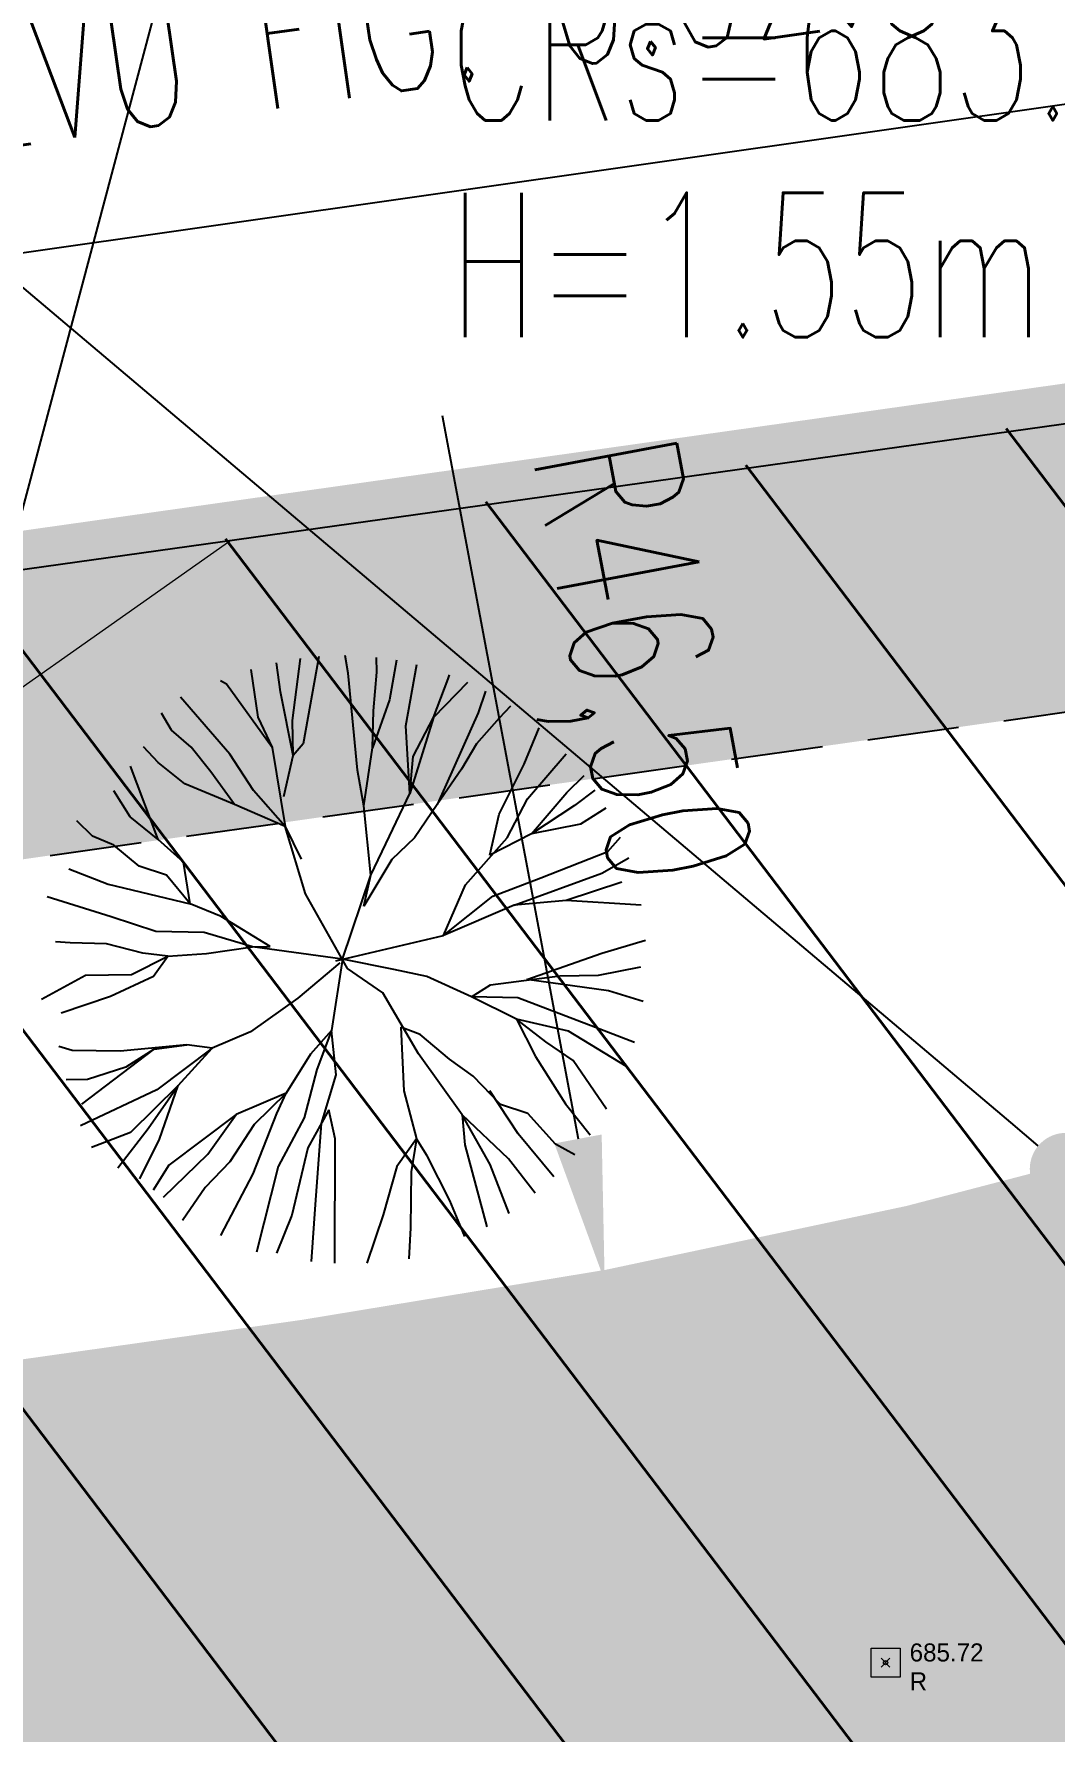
# Model space of a CAD drawing. Extents: x 350769 to 354978, y 6304672 to 6307963.
# Drawn here: x 352684.35 to 352691.41, y 6306038.92 to 6306050.66 of the extents above; entities that cross this region are included whole.
import ezdxf
from ezdxf import colors
from ezdxf.entities.mleader import LeaderData, LeaderLine
from ezdxf.math import Vec2, Vec3

# ---------------------------------------------------------------- set-up
doc = ezdxf.new("R2010")
doc.units = 0
doc.header["$PDMODE"] = 35
doc.header["$PDSIZE"] = 0.03
for name, pattern in [('3-5', [8, 3, -5]), ('CENTER', [50.800000000000004, 31.75, -6.35, 6.35, -6.35]), ('CONTINUOS', [0]), ('DASHDOT', [1, 0.5, -0.25, 0, -0.25]), ('DASHED', [19.049999999999997, 12.7, -6.35])]:
    doc.linetypes.add(name, pattern=pattern)
doc.layers.get('0').update_dxf_attribs({"linetype": 'CONTINUOUS'})
doc.layers.get('Defpoints').update_dxf_attribs({"linetype": 'CONTINUOUS'})
for name, color, linetype in [('00-S2_ALL AREA APORTANTES', 150, 'CONTINUOUS'), ('00_Demarc_Proyectado', 150, 'CONTINUOUS'), ('00_Demarcacion Proyectada', 150, 'CONTINUOUS'), ('02_Geo ext_Acotamiento', 7, 'CONTINUOUS'), ('02_Geo ext_Eje', 4, 'CONTINUOUS'), ('02_Geo ext_Geometria', 2, 'CONTINUOUS'), ('03_Pav ext_HCV', 34, 'CONTINUOUS'), ('03_Pav ext_Txt', 2, 'CONTINUOS'), ('03_Pav ext_Vereda HC', 42, 'CONTINUOUS'), ('03_Pav proy_Solera Tipo A', 1, 'CONTINUOUS'), ('03_S2_Pav ext_Borde vereda', 7, 'CONTINUOUS'), ('05_All ext_Txt', 4, 'CONTINUOUS'), ('1-MURO PANDERETA', 250, 'FENCELINE2'), ('C-TINN', 5, 'CONTINUOUS'), ('C-TOPO-MINR', 8, 'CONTINUOUS'), ('Paisajismo', 253, 'CONTINUOUS'), ('V-NODE-TEXT DIC 2012', 31, 'CONTINUOUS')]:
    doc.layers.add(name, color=color, linetype=linetype)
doc.layers.add('0_ASD_LINEA OFICIAL', color=253, linetype='DASHDOT', lineweight=20)
doc.layers.add('0_ASD_TOPOGRAFIA_ELEMENTOS', color=9, linetype='CONTINUOS', lineweight=5, true_color=0xbdbdbd)
doc.styles.add('ROMANS', font='romans.shx', dxfattribs={"width": 0.65})
doc.linetypes.add('FENCELINE2', pattern='A,0.25,-0.1,[132,ltypeshp.shx,S=0.1,R=0,X=-0.1,Y=0],-0.1,1', length=1.45)
doc.dimstyles.new('Principal', dxfattribs={"dimscale": 0, "dimtxt": 2, "dimasz": 2, "dimexe": 1, "dimexo": 1, "dimtad": 1, "dimrnd": 0.05, "dimzin": 1, "dimtxsty": 'ROMANS', "dimcen": 2.5, "dimclrt": 2, "dimaunit": 2, "dimadec": 0, "dimazin": 0, "dimtfac": 1, "dimtmove": 0, "dimatfit": 3, "dimfxl": 1, "dimfxlon": 1, "dimarcsym": 0})

# ---------------------------------------------------------------- blocks, each defined once
blk = doc.blocks.new('_Dot')
at = {"color": 0, "linetype": 'ByBlock', "lineweight": -2}
blk.add_line((-0.5, 0), (-1, 0), dxfattribs=at)
at = {"color": 0, "linetype": 'ByBlock', "const_width": 0.5}
blk.add_lwpolyline([(-0.25, 0, 1), (0.25, 0, 1)], format="xyb", close=True, dxfattribs=at)
blk = doc.blocks.new('A$C27410629')
at = {"layer": '0_ASD_LINEA OFICIAL', "ltscale": 8}
blk.add_lwpolyline([(329.8275544899516, 1253.395882122718, 0.5, 0.5, 0.0053734721055666), (335.5549609565205, 1255.503897473505, 0.5, 0.5, -0.0203890515798278), (369.1789315856004, 1266.395914572439, 0.5, 0.5, -0.0103381188957269), (382.0160864036152, 1269.772252053919, 0.5, 0.5, -0.0117361804000416), (401.8827953144032, 1274.181638345332, 0.5, 0.5, 0), (500.8924152547843, 1288.160771687743, 0, 0, 0)], format="xyseb", dxfattribs=at)
blk = doc.blocks.new('*D1270')
at = {"layer": '02_Geo ext_Acotamiento', "color": 0, "lineweight": -2, "transparency": 16777216}
blk.add_line((352687.1742124358, 6306048.016293909), (352688.1139028454, 6306043.012090535), dxfattribs=at)
at = {"layer": '02_Geo ext_Acotamiento', "color": 0, "transparency": 16777216}
blk.add_solid([(352688.2777065565, 6306043.042849632), (352687.9500991344, 6306042.981331438), (352688.2984574267, 6306042.029268268)], dxfattribs=at)
at = {"layer": 'Defpoints', "color": 0, "transparency": 16777216}
for p in [(352679.7166694014, 6306087.730503647), (352688.2984574267, 6306042.029268268)]:
    blk.add_point(p, dxfattribs=at)
at = {"layer": '02_Geo ext_Acotamiento', "color": 2, "transparency": 16777216, "insert": (352688.4210759474, 6306046.294813339), "char_height": 1, "attachment_point": 5, "rotation": 280.635164623384, "style": 'ROMANS'}
blk.add_mtext('R46,50', dxfattribs=at)
blk = doc.blocks.new('1.0 - LO RECABARREN LOTEO PARQUE - VEGETACION PROPUESTA ETAPA MUNICIPAL')
at = {"layer": 'Paisajismo'}
for p, q in [((352686.0533960247, 6306046.106114829), (352686.0263885709, 6306046.306941958)), ((352686.1376142982, 6306045.906450219), (352686.1919091514, 6306046.336915477)), ((352686.3199294746, 6306046.350858878), (352686.2110202059, 6306045.746832817)), ((352686.5235820305, 6306046.235745162), (352686.5030356128, 6306046.357134463)), ((352686.7203558958, 6306046.240664732), (352686.7184038791, 6306046.344050408)), ((352686.8579991655, 6306046.323582347), (352686.8086592024, 6306046.049935728)), ((352686.9226548439, 6306045.870958893), (352686.997021207, 6306046.293515904)), ((352685.6803160409, 6306046.159447126), (352685.6398639638, 6306046.180545295)), ((352685.848317293, 6306046.258990051), (352685.8983104932, 6306045.93118058)), ((352686.5865694141, 6306045.562731579), (352686.5235820305, 6306046.235745162)), ((352686.6987031455, 6306045.973016519), (352686.7203558958, 6306046.240664732)), ((352687.1135087868, 6306045.927400865), (352687.2152504607, 6306046.19656123)), ((352687.2152504607, 6306046.19656123), (352687.2234044033, 6306046.222672588)), ((352685.702878787, 6306045.673613921), (352685.361606086, 6306046.06802869)), ((352685.9957834342, 6306045.719230679), (352685.6803160409, 6306046.159447126)), ((352686.1421725182, 6306045.665030966), (352686.0533960247, 6306046.106114829)), ((352687.3494022326, 6306046.170835469), (352687.1135087868, 6306045.927400865)), ((352687.4744150088, 6306046.108970966), (352687.4237577742, 6306045.960922124)), ((352685.2991511587, 6306045.839696541), (352685.2301402482, 6306045.958651354)), ((352686.8086592024, 6306046.049935728), (352686.6901470823, 6306045.718978246)), ((352686.6901470823, 6306045.718978246), (352686.6987031455, 6306045.973016519)), ((352687.4237577742, 6306045.960922124), (352687.2018579128, 6306045.463658785)), ((352687.6474034849, 6306046.005540592), (352687.5676022901, 6306045.922613447)), ((352685.434904326, 6306045.722001886), (352685.2991511587, 6306045.839696541)), ((352685.8983104932, 6306045.93118058), (352685.9957834342, 6306045.719230679)), ((352686.1421725182, 6306045.665030966), (352686.1376142982, 6306045.906450219)), ((352686.9498165463, 6306045.403195625), (352686.9226548439, 6306045.870958893)), ((352687.1135087868, 6306045.927400865), (352686.9498165463, 6306045.403195625)), ((352686.9717215061, 6306045.657485938), (352687.1135087868, 6306045.927400865)), ((352687.5676022901, 6306045.922613447), (352687.4107018773, 6306045.745945649)), ((352687.7422210942, 6306045.604676647), (352687.8453803718, 6306045.856334319)), ((352685.207864526, 6306045.617202297), (352685.1052508407, 6306045.725954611)), ((352685.5716651307, 6306045.550880222), (352685.434904326, 6306045.722001886)), ((352685.9957834342, 6306045.719230679), (352686.0862134822, 6306045.173099719)), ((352686.2110202059, 6306045.746832817), (352686.1421725182, 6306045.665030966)), ((352686.6309706767, 6306045.317004165), (352686.6901470823, 6306045.718978246)), ((352687.4107018773, 6306045.745945649), (352687.3071937083, 6306045.570285947)), ((352685.2078781335, 6306045.083877791), (352685.0165967623, 6306045.591429376)), ((352685.39165749, 6306045.469731368), (352685.207864526, 6306045.617202297)), ((352685.8678494406, 6306045.42285353), (352685.702878787, 6306045.673613921)), ((352686.0771233461, 6306045.382046361), (352686.1421725182, 6306045.665030966)), ((352686.9498165463, 6306045.403195625), (352686.9717215061, 6306045.657485938)), ((352687.5677345051, 6306045.25924937), (352687.7422210942, 6306045.604676647)), ((352687.7650701516, 6306045.365140798), (352688.031033216, 6306045.677691372)), ((352685.7361325373, 6306045.326832577), (352685.39165749, 6306045.469731368)), ((352685.7361325373, 6306045.326832577), (352685.5716651307, 6306045.550880222)), ((352686.6309706767, 6306045.317004165), (352686.5865694141, 6306045.562731579)), ((352687.3071937083, 6306045.570285947), (352687.1382053586, 6306045.326581225)), ((352688.037540657, 6306045.408998081), (352688.1566265535, 6306045.527593894)), ((352685.013842965, 6306045.241217857), (352684.8998473226, 6306045.420194693)), ((352686.0862134822, 6306045.173099719), (352685.8678494406, 6306045.42285353)), ((352686.8085336568, 6306045.106566437), (352686.9498165463, 6306045.403195625)), ((352687.2018579128, 6306045.463658785), (352687.1382053586, 6306045.326581225)), ((352687.6232829005, 6306045.095224335), (352687.7650701516, 6306045.365140798)), ((352687.7915474141, 6306045.122597085), (352688.037540657, 6306045.408998081)), ((352688.2300579352, 6306045.424761778), (352688.0895121475, 6306045.319414889)), ((352685.2078781335, 6306045.083877791), (352685.013842965, 6306045.241217857)), ((352686.0862134822, 6306045.173099719), (352685.7361325373, 6306045.326832577)), ((352686.6800953023, 6306044.836902013), (352686.6309706767, 6306045.317004165)), ((352687.1382053586, 6306045.326581225), (352686.9823137255, 6306045.096484905)), ((352687.5026853278, 6306044.976265022), (352687.5677345051, 6306045.25924937)), ((352688.0895121475, 6306045.319414889), (352687.7915474141, 6306045.122597085)), ((352688.3072421793, 6306045.300334731), (352688.1321910586, 6306045.189405402)), ((352684.7521427908, 6306045.107824782), (352684.6433385135, 6306045.212665597)), ((352686.0862134822, 6306045.173099719), (352686.1972875294, 6306044.948043957)), ((352686.2285237481, 6306044.708118122), (352686.0862134822, 6306045.173099719)), ((352687.7915474141, 6306045.122597085), (352687.5026853278, 6306044.976265022)), ((352688.1321910586, 6306045.189405402), (352687.7915474141, 6306045.122597085)), ((352684.9002349605, 6306045.043810667), (352684.7521427908, 6306045.107824782)), ((352685.0765358366, 6306044.900159342), (352684.9002349605, 6306045.043810667)), ((352685.3818087372, 6306044.926158132), (352685.2078781335, 6306045.083877791)), ((352686.6800953023, 6306044.836902013), (352686.8085336568, 6306045.106566437)), ((352686.9823137255, 6306045.096484905), (352686.8249089215, 6306044.946531369)), ((352687.33567322, 6306044.769108577), (352687.6232829005, 6306045.095224335)), ((352687.8555001996, 6306044.819009839), (352688.3194107858, 6306045.001472734)), ((352688.3194107858, 6306045.001472734), (352688.4085667808, 6306045.099278443)), ((352685.2646735827, 6306044.836901326), (352685.0765358366, 6306044.900159342)), ((352685.4286354852, 6306044.639567921), (352685.3818087372, 6306044.926158132)), ((352686.8249089215, 6306044.946531369), (352686.630737063, 6306044.622179803)), ((352688.279382741, 6306044.850051451), (352688.4650359123, 6306044.95653764)), ((352684.5882349414, 6306044.880986656), (352684.8617402347, 6306044.775460678)), ((352684.8617402347, 6306044.775460678), (352685.4286354852, 6306044.639567921)), ((352685.4286354852, 6306044.639567921), (352685.2646735827, 6306044.836901326)), ((352686.4834166242, 6306044.255137136), (352686.6800953023, 6306044.836902013)), ((352686.630737063, 6306044.622179803), (352686.6800953023, 6306044.836902013)), ((352687.1820513561, 6306044.41879731), (352687.33567322, 6306044.769108577)), ((352687.524063146, 6306044.692494198), (352687.8555001996, 6306044.819009839)), ((352687.6721553166, 6306044.628480083), (352688.279382741, 6306044.850051451)), ((352688.4168837268, 6306044.789522832), (352688.0320544285, 6306044.661999097)), ((352684.8828695109, 6306044.549091998), (352684.4396018103, 6306044.687704282)), ((352686.5186728317, 6306044.192481828), (352686.2285237481, 6306044.708118122)), ((352687.1820513561, 6306044.41879731), (352687.524063146, 6306044.692494198)), ((352688.0320544285, 6306044.661999097), (352687.6721553166, 6306044.628480083)), ((352688.5519945896, 6306044.628985861), (352688.0320544285, 6306044.661999097)), ((352685.1918972142, 6306044.448031588), (352684.8828695109, 6306044.549091998)), ((352685.4286354852, 6306044.639567921), (352685.4286354852, 6306044.639567921)), ((352685.6439731579, 6306044.550101217), (352685.4286354852, 6306044.639567921)), ((352685.9817151292, 6306044.34268628), (352685.6439731579, 6306044.550101217)), ((352687.6721553166, 6306044.628480083), (352687.1820513561, 6306044.41879731)), ((352685.5258562167, 6306044.440975919), (352685.1918972142, 6306044.448031588)), ((352685.8615806285, 6306044.34041803), (352685.5258562167, 6306044.440975919)), ((352686.4375740129, 6306044.244398177), (352687.1820513561, 6306044.41879731)), ((352684.5979211597, 6306044.367970584), (352684.4972067325, 6306044.376131521)), ((352684.8494224428, 6306044.362656387), (352684.5979211597, 6306044.367970584)), ((352685.1020630953, 6306044.296987308), (352684.8494224428, 6306044.362656387)), ((352685.2752658021, 6306044.275900292), (352685.1020630953, 6306044.296987308)), ((352685.5419781591, 6306044.29429873), (352685.8615806285, 6306044.34041803)), ((352685.8615806285, 6306044.34041803), (352685.9817151292, 6306044.34268628)), ((352686.4834166242, 6306044.255137136), (352685.8615806285, 6306044.34041803)), ((352687.7602776566, 6306044.115734063), (352688.2797761937, 6306044.296609081)), ((352688.2797761937, 6306044.296609081), (352688.5813655684, 6306044.387000311)), ((352685.0239176442, 6306044.150898342), (352685.2752658021, 6306044.275900292)), ((352685.1754690066, 6306044.137369649), (352685.2752658021, 6306044.275900292)), ((352685.2752658021, 6306044.275900292), (352685.5419781591, 6306044.29429873)), ((352686.4645228726, 6306044.231545873), (352686.1754000515, 6306043.985571363)), ((352686.4834166242, 6306044.255137136), (352686.4066085996, 6306043.762783852)), ((352686.8392840512, 6306044.185174141), (352686.4834166242, 6306044.255137136)), ((352686.762220382, 6306044.023374859), (352686.5186728317, 6306044.192481828)), ((352687.0672129367, 6306044.13603008), (352686.8392840512, 6306044.185174141)), ((352688.2554623699, 6306044.145102668), (352688.5481148364, 6306044.204075787)), ((352684.3995748306, 6306043.978765924), (352684.7035586046, 6306044.144849667)), ((352684.7035586046, 6306044.144849667), (352685.0239176442, 6306044.150898342)), ((352684.8763645304, 6306044.000906719), (352685.1754690066, 6306044.137369649)), ((352687.376997239, 6306043.994897507), (352687.0672129367, 6306044.13603008)), ((352687.376997239, 6306043.994897507), (352687.5089674663, 6306044.077560583)), ((352687.5089674663, 6306044.077560583), (352687.9884966896, 6306044.140062109)), ((352688.3249241465, 6306044.035830393), (352687.7602776566, 6306044.115734063)), ((352687.9884966896, 6306044.140062109), (352688.2554623699, 6306044.145102668)), ((352684.536670505, 6306043.883803226), (352684.8763645304, 6306044.000906719)), ((352686.1754000515, 6306043.985571363), (352685.8459805585, 6306043.752198676)), ((352687.0105596234, 6306043.600483174), (352686.762220382, 6306044.023374859)), ((352687.6870348358, 6306043.840408593), (352687.376997239, 6306043.994897507)), ((352687.6976084882, 6306043.987588283), (352687.376997239, 6306043.994897507)), ((352688.2355749704, 6306043.783955308), (352687.6976084882, 6306043.987588283)), ((352688.56506672, 6306043.962715269), (352688.3249241465, 6306044.035830393)), ((352688.0485835651, 6306043.758919444), (352687.6870348358, 6306043.840408593)), ((352687.6870348358, 6306043.840408593), (352687.8206060741, 6306043.583548613)), ((352687.8902846299, 6306043.683901889), (352687.6870348358, 6306043.840408593)), ((352685.8459805585, 6306043.752198676), (352685.5810324377, 6306043.640301069)), ((352686.4066085996, 6306043.762783852), (352686.2628037593, 6306043.599725973)), ((352686.4066085996, 6306043.762783852), (352686.3048657824, 6306043.493625003)), ((352686.4066085996, 6306043.762783852), (352686.4066085996, 6306043.762783852)), ((352686.4391057492, 6306043.456074669), (352686.4066085996, 6306043.762783852)), ((352686.886894393, 6306043.785214754), (352686.9085646246, 6306043.344680686)), ((352687.0213854566, 6306043.7343065), (352686.886894393, 6306043.785214754)), ((352687.2248885451, 6306043.564443455), (352687.0213854566, 6306043.7343065)), ((352688.45036967, 6306043.513602657), (352688.0485835651, 6306043.758919444)), ((352688.5048324081, 6306043.678373841), (352688.2355749704, 6306043.783955308)), ((352684.6119756806, 6306043.623593936), (352684.5209338643, 6306043.652063306)), ((352684.9438965249, 6306043.61979839), (352684.6119756806, 6306043.623593936)), ((352684.6793177524, 6306043.252544539), (352685.1805844729, 6306043.632740241)), ((352685.4070013019, 6306043.663738986), (352684.9438965249, 6306043.61979839)), ((352685.1805844729, 6306043.632740241), (352684.9826296743, 6306043.508746407)), ((352685.1805844729, 6306043.632740241), (352685.4070013019, 6306043.663738986)), ((352685.5810324377, 6306043.640301069), (352685.199228365, 6306043.352491743)), ((352685.3455551551, 6306043.381978313), (352685.5810324377, 6306043.640301069)), ((352685.5810324377, 6306043.640301069), (352685.4070013019, 6306043.663738986)), ((352686.2628037593, 6306043.599725973), (352686.0943197998, 6306043.32930699)), ((352687.3122922529, 6306043.178598065), (352687.0105596234, 6306043.600483174)), ((352688.0796822228, 6306043.553858966), (352687.8902846299, 6306043.683901889)), ((352684.9826296743, 6306043.508746407), (352684.7171771641, 6306043.423563063)), ((352686.3048657824, 6306043.493625003), (352686.2177328503, 6306043.15793177)), ((352687.3873372776, 6306043.447252836), (352687.2248885451, 6306043.564443455)), ((352687.8206060741, 6306043.583548613), (352688.0279224535, 6306043.255392903)), ((352688.3122310435, 6306043.218693463), (352688.0796822228, 6306043.553858966)), ((352684.7171771641, 6306043.423563063), (352684.5703470974, 6306043.420790775)), ((352685.3455551551, 6306043.381978313), (352685.0148470062, 6306043.057625169)), ((352685.1375311242, 6306043.08408899), (352685.3455551551, 6306043.381978313)), ((352685.2168456457, 6306043.011125473), (352685.3455551551, 6306043.381978313)), ((352686.3386239213, 6306043.120129397), (352686.4391057492, 6306043.456074669)), ((352687.5779969447, 6306043.250425048), (352687.3873372776, 6306043.447252836)), ((352685.199228365, 6306043.352491743), (352684.6698376276, 6306043.10198229)), ((352686.0943197998, 6306043.32930699), (352685.7465865832, 6306043.182130845)), ((352686.0943197998, 6306043.32930699), (352685.871434815, 6306043.111308433)), ((352686.0280551595, 6306043.187445233), (352686.0943197998, 6306043.32930699)), ((352686.9085646246, 6306043.344680686), (352686.9949595534, 6306043.01226382)), ((352687.6999902337, 6306043.047946768), (352687.5032959181, 6306043.346114705)), ((352687.7661335762, 6306043.187167009), (352687.5779969447, 6306043.250425048)), ((352688.0279224535, 6306043.255392903), (352688.1983809844, 6306043.039540611)), ((352685.7465865832, 6306043.182130845), (352685.2805789426, 6306042.831199637)), ((352685.5506655672, 6306042.906738291), (352685.7465865832, 6306043.182130845)), ((352685.8649503315, 6306042.771793942), (352686.0280551595, 6306043.187445233)), ((352686.2177328503, 6306043.15793177), (352686.0371620971, 6306042.820474345)), ((352686.3895634499, 6306043.214396394), (352686.2437146723, 6306042.950011767)), ((352686.4335716566, 6306043.013972837), (352686.3895634499, 6306043.214396394)), ((352687.6328518773, 6306042.875612728), (352687.3122922529, 6306043.178598065)), ((352687.3122922529, 6306043.178598065), (352687.3293790985, 6306042.970510375)), ((352687.5057249657, 6306042.834841048), (352687.3122922529, 6306043.178598065)), ((352687.9570443384, 6306042.976981301), (352687.7661335762, 6306043.187167009)), ((352685.0148470062, 6306043.057625169), (352684.7453301572, 6306042.951909205)), ((352684.9290027012, 6306042.81291393), (352685.1375311242, 6306043.08408899)), ((352685.081239264, 6306042.736871458), (352685.2168456457, 6306043.011125473)), ((352685.871434815, 6306043.111308433), (352685.7026986747, 6306042.854245812)), ((352686.2958227813, 6306042.558120247), (352686.3386239213, 6306043.120129397)), ((352686.4309209625, 6306042.153703846), (352686.4335716566, 6306043.013972837)), ((352686.9949595534, 6306043.01226382), (352686.8595729466, 6306042.820761663)), ((352686.9949595534, 6306043.01226382), (352686.9592024203, 6306042.784435749)), ((352687.0693449474, 6306042.895161264), (352686.9949595534, 6306043.01226382)), ((352687.9469467146, 6306042.750727569), (352687.6999902337, 6306043.047946768)), ((352685.2445476178, 6306042.609139565), (352685.5506655672, 6306042.906738291)), ((352686.2437146723, 6306042.950011767), (352686.1318220045, 6306042.485013792)), ((352687.2260193145, 6306042.586174937), (352687.0693449474, 6306042.895161264)), ((352687.3293790985, 6306042.970510375), (352687.4819634103, 6306042.405358234)), ((352688.0914470267, 6306042.901247963), (352687.9570443384, 6306042.976981301)), ((352685.2805789426, 6306042.831199637), (352685.173230709, 6306042.658106398)), ((352685.7026986747, 6306042.854245812), (352685.5324493652, 6306042.677325975)), ((352685.6417209866, 6306042.34494467), (352685.8649503315, 6306042.771793942)), ((352686.0371620971, 6306042.820474345), (352685.8880797426, 6306042.229734723)), ((352686.8595729466, 6306042.820761663), (352686.7653161822, 6306042.486911974)), ((352686.9592024203, 6306042.784435749), (352686.9531671932, 6306042.396826146)), ((352687.6365771585, 6306042.497582456), (352687.5057249657, 6306042.834841048)), ((352687.8183541682, 6306042.637609867), (352687.6328518773, 6306042.875612728)), ((352685.5324493652, 6306042.677325975), (352685.3765577313, 6306042.447229655)), ((352686.2685616632, 6306042.164057268), (352686.2958227813, 6306042.558120247)), ((352687.3312919651, 6306042.336594491), (352687.2260193145, 6306042.586174937)), ((352686.1318220045, 6306042.485013792), (352686.0261831074, 6306042.221388109)), ((352686.7653161822, 6306042.486911974), (352686.6509542944, 6306042.152682682)), ((352686.9531671932, 6306042.396826146), (352686.9438545303, 6306042.182860034))]:
    blk.add_line(p, q, dxfattribs=at)
blk = doc.blocks.new('A$C6F2B269D')
at = {"layer": '00_Demarc_Proyectado', "color": 252, "linetype": '3-5', "const_width": 0.21, "flags": 128}
blk.add_lwpolyline([(357.804550795001, 732.4914654586464, 0.0029003047654911), (361.8038519494585, 733.9855671226978, -0.0314321690720747), (405.2408263789839, 747.4329210324213, -0.0497654715253621), (418.3420937939663, 749.0841315118596, 0.0285923051109667), (426.712385106599, 749.7812534365803), (460.1245026566903, 754.4986985372379), (506.7066847328097, 761.0758322626352, 0.0343784594237849), (513.4248286912916, 762.5006590960547, -0.0348630782952234), (521.0565244383761, 764.1115190107375), (524.5485460095224, 764.6046002358198)], format="xyb", dxfattribs=at)
blk = doc.blocks.new('TOPOGRAFIA')
at = {"layer": '1-MURO PANDERETA', "color": 9, "lineweight": 0, "true_color": 0xbdbdbd, "flags": 128}
blk.add_lwpolyline([(390704.7882455486, 6303049.818408735), (390701.656, 6303049.367000001), (390692.3610000001, 6303048.082), (390681.859, 6303046.613), (390670.566, 6303045.036), (390660.7960000001, 6303043.664), (390645.594, 6303041.527000001), (390637.691, 6303040.405), (390631.946, 6303039.557), (390615.863, 6303037.317000001), (390605.8475782671, 6303035.893869592), (390604.45, 6303045.558999999), (390603.055, 6303055.471), (390601.748, 6303064.659), (390600.199, 6303075.72), (390598.4160000001, 6303088.333), (390597.043, 6303098.007999999), (390595.643, 6303107.978999999), (390594.536, 6303115.801), (390593.255, 6303124.828), (390591.16, 6303139.419), (390590.0389569826, 6303147.370045444)], dxfattribs=at)
at = {"layer": 'C-TINN', "color": 9, "linetype": 'Continuous', "lineweight": 0, "true_color": 0xbdbdbd, "elevation": 685.722}
blk.add_lwpolyline([(390690.1430000001, 6303039.289000001), (390690.1430000001, 6303039.489), (390690.343, 6303039.489), (390690.343, 6303039.289000001), (390690.1430000001, 6303039.289000001)], dxfattribs=at)
at = {"layer": 'C-TINN', "color": 9, "linetype": 'Continuous', "lineweight": 0, "true_color": 0xbdbdbd}
blk.add_point((390690.243, 6303039.389, 685.722), dxfattribs=at)
at = {"layer": 'C-TOPO-MINR', "color": 9, "linetype": 'Continuous', "lineweight": 0, "true_color": 0xbdbdbd, "elevation": 685.5}
blk.add_lwpolyline([(390685.7097333333, 6303047.151633333), (390683.2458270677, 6303045.418052631), (390683.2881671925, 6303038.656470031), (390681.8738488746, 6303035.413578779), (390677.5061549296, 6303031.491626761), (390675.3899870467, 6303029.268476684), (390674.5473554688, 6303027.951636719), (390668.650568147, 6303026.871401225), (390667.2460295203, 6303026.698262731), (390660.8069816202, 6303026.482209667), (390658.93682864, 6303026.671452367)], dxfattribs=at)
at = {"layer": 'V-NODE-TEXT DIC 2012', "color": 9, "lineweight": 0, "true_color": 0xbdbdbd}
blk.add_point((390690.243, 6303039.389), dxfattribs=at)
for s, p in [('685.72', (390690.4097893219, 6303039.397210678)), ('R', (390690.4097893219, 6303039.197210679))]:
    blk.add_text(s, height=0.125, dxfattribs=at).set_placement(p)
blk = doc.blocks.new('*D5104')
at = {"layer": '02_Geo ext_Geometria', "color": 0, "lineweight": -2, "transparency": 16777216}
for p, q in [((352701.4923725929, 6306037.306469967), (352699.4230527751, 6306051.808058891)), ((352698.5037135157, 6306051.171807899), (352680.3143775846, 6306048.576261058)), ((352681.3230930525, 6306034.428392945), (352679.2537732347, 6306048.92998187))]:
    blk.add_line(p, q, dxfattribs=at)
at = {"layer": '02_Geo ext_Geometria', "color": 0, "transparency": 16777216}
for points in [[(352698.4801693339, 6306051.3368032), (352698.5272576976, 6306051.006812598), (352699.4936853204, 6306051.31307299)], [(352680.2908334028, 6306048.741256359), (352680.3379217665, 6306048.411265757), (352679.32440578, 6306048.434995968)]]:
    blk.add_solid(points, dxfattribs=at)
at = {"layer": 'Defpoints', "color": 0, "transparency": 16777216}
for p in [(352679.32440578, 6306048.434995968), (352701.5630051383, 6306036.811484064), (352681.3937255979, 6306033.933407042)]:
    blk.add_point(p, dxfattribs=at)
at = {"layer": '02_Geo ext_Geometria', "color": 2, "transparency": 16777216, "insert": (352689.0218278463, 6306052.587617908), "char_height": 1, "attachment_point": 5, "rotation": 8.121058200277403, "style": 'ROMANS'}
blk.add_mtext('DEMARCACION PARA\\PGENERACION MEDIANA L=20,47m, E=2m\\PSEGUN REDEVU FIG. 6.02.109A, VEL=30 Km/Hr', dxfattribs=at)

msp = doc.modelspace()

# ---------------------------------------------------------------- hatches: boundary and pattern name
at = {"layer": '00-S2_ALL AREA APORTANTES', "linetype": 'DASHED', "lineweight": 40, "ltscale": 0.25}
h = msp.add_hatch(dxfattribs=at)
h.set_pattern_fill('ANSI31', color=150, scale=0.5, angle=82.24516604670927)
h.set_pattern_definition([(127.2451660467093, (0, 0), (-1.263734244477452, -0.9607975902004564), [])])
h.paths.add_polyline_path([(352681.4700965307, 6306033.947375684), (352711.2242503332, 6306037.882199338), (352709.8138224902, 6306049.750669927), (352704.8555677272, 6306049.873002933), (352679.7224584352, 6306046.324468091)])
at = {"layer": '03_Pav ext_HCV'}
h = msp.add_hatch(dxfattribs=at)
h.set_pattern_fill('SWAMP', color=256, scale=0.025, angle=-5.878428e-10, style=0)
h.set_pattern_definition([(359.9999999994121, (0, 0), (0.3175000000056422, 0.5499261309017425), [0.079375, -0.555625]), (90, (0.0396875, -4.072e-13), (-0.3174999999943578, 0.5499261309082575), [0.0396875, -1.06016476181]), (90, (0.049609375, -5.09e-13), (-0.3174999999943578, 0.5499261309082575), [0.03175, -1.06810226181]), (90, (0.029765625, -3.054e-13), (-0.3174999999943578, 0.5499261309082575), [0.03175, -1.06810226181]), (59.99999999941215, (0.05953125, -6.108e-13), (-0.3174999995629745, 0.5499261311573168), [0.0254, -0.6096]), (119.9999999994121, (0.01984375, -2.036e-13), (-0.6349999995686166, 2.555744e-10), [0.0254, -0.6095999999999999])])
edge = h.paths.add_edge_path()
edge.add_arc((352695.6228278121, 6305975.85554616), 52.49999999651592, 90.15910991936789, 98.03670583891278, ccw=False)
edge.add_arc((352695.3284670434, 6306081.855137437), 53.49999999947075, 270.1591099180266, 278.1028961549432)
edge.add_line((352702.8693602514, 6306028.889252855), (352706.0136189333, 6306029.333188209))
edge.add_line((352706.0136189333, 6306029.333188209), (352705.9856154933, 6306029.531218028))
edge.add_line((352705.9856154933, 6306029.531218028), (352704.2032925461, 6306029.279573285))
edge.add_line((352704.2032925461, 6306029.279573285), (352703.2511160003, 6306036.012576957))
edge.add_line((352703.2511160003, 6306036.012576957), (352702.0188872132, 6306044.725878061))
edge.add_line((352702.0188872132, 6306044.725878061), (352703.8011654631, 6306044.977517299))
edge.add_line((352703.8011654631, 6306044.977517299), (352703.773204849, 6306045.175553165))
edge.add_line((352703.773204849, 6306045.175553165), (352700.3934077578, 6306044.698360805))
edge.add_arc((352708.7779693852, 6305985.792086722), 59.50000000028207, 98.10091267222911, 105.9121530044085)
edge.add_arc((352679.7166693964, 6306087.730503638), 46.50000000145129, 278.03645094313157, 285.91215300661685, ccw=False)
edge.add_line((352686.2175121692, 6306041.687164887), (352639.6351929856, 6306035.110011804))
edge.add_line((352639.6351929856, 6306035.110011804), (352606.2230754346, 6306030.392566704))
edge.add_arc((352596.4368605051, 6306099.705119715), 70.00000005380134, 271.4853621242566, 278.03645093934756, ccw=False)
edge.add_arc((352600.0018186228, 6305960.597349328), 69.1534494366037, 91.45045642228507, 104.4748563886432)
edge.add_line((352582.7165599254, 6306027.555690113), (352582.7637162774, 6306027.36655901))
edge.add_line((352582.7637162774, 6306027.36655901), (352584.5106173158, 6306027.800539543))
edge.add_line((352584.5106173158, 6306027.800539543), (352586.1574121141, 6306021.195700438))
edge.add_line((352586.1574121141, 6306021.195700438), (352586.7232885007, 6306021.335719549))
edge.add_line((352586.7232885007, 6306021.335719549), (352590.8544985202, 6306021.398619752))
edge.add_arc((352590.8663507516, 6306020.798736827), 0.6000000001080056, -63.2212000676945, 91.13187835353392, ccw=False)
edge.add_line((352591.1366790977, 6306020.263085274), (352587.502146802, 6306018.437976366))
edge.add_line((352587.502146802, 6306018.437976366), (352586.6893552668, 6306018.235521358))
edge.add_line((352586.6893552668, 6306018.235521358), (352588.3263039394, 6306011.670172343))
edge.add_line((352588.3263039394, 6306011.670172343), (352586.5827429757, 6306011.218601814))
edge.add_line((352586.5827429757, 6306011.218601814), (352586.6331052531, 6306011.025046549))
edge.add_arc((352655.5485133363, 6305772.515255022), 248.2664981939714, 98.86355153155228, 106.1162073025364, ccw=False)
edge.add_line((352617.2951473996, 6306017.816975603), (352641.5924359696, 6306021.247501212))
edge.add_line((352641.5924359696, 6306021.247501212), (352688.282935351, 6306027.839928221))
edge = h.paths.add_edge_path(flags=16)
edge.add_arc((352710.1973540727, 6305985.371992292), 53.11479439390379, 97.81937221579312, 105.0371406437207, ccw=False)
edge.add_line((352702.9710573276, 6306037.992919867), (352703.1129390418, 6306037.003681069))
edge.add_line((352703.1129390418, 6306037.003681069), (352703.112985636, 6306037.003351058))
edge.add_line((352703.112985636, 6306037.003351058), (352703.2550507675, 6306035.984753543))
edge.add_arc((352695.9715778618, 6306088.826736871), 53.34158021342433, 270.65045146726897, 277.8479116033116, ccw=False)
edge.add_arc((352696.5726847316, 6306036.088577505), 0.599999999917819, 105.0409264166529, 270.42413250202037, ccw=False)
at = {"layer": '03_Pav ext_Vereda HC'}
h = msp.add_hatch(dxfattribs=at)
h.set_pattern_fill('DOTS', color=256, scale=0.2, style=0)
h.set_pattern_definition([(0, (0, 0), (0.15875, 0.3175), [0, -0.3175])])
edge = h.paths.add_edge_path()
edge.add_line((352703.4231398524, 6306047.650922799), (352703.7172836209, 6306045.571624896))
edge.add_line((352703.7172836209, 6306045.571624896), (352707.6780010331, 6306046.130837192))
edge.add_line((352707.6780010331, 6306046.130837192), (352706.7613178024, 6306052.61221841))
edge.add_line((352706.7613178024, 6306052.61221841), (352704.7789952164, 6306052.346499193))
edge.add_line((352704.7789952164, 6306052.346499193), (352705.1234542672, 6306049.910770163))
edge.add_line((352705.1234542672, 6306049.910770163), (352704.7974891174, 6306049.864802835))
edge.add_line((352704.7974891174, 6306049.864802835), (352605.845947787, 6306035.893869592))
edge.add_arc((352689.8269849572, 6305610.553489762), 433.5519038335603, 101.1690651233866, 102.6021311798104)
edge.add_line((352595.2348293417, 6306033.660541717), (352595.6981481941, 6306031.714750792))
edge.add_arc((352689.8269849693, 6305610.553489767), 431.551903831639, 101.17631749834283, 102.598463484136, ccw=False)
edge.add_line((352606.1797675516, 6306033.921165339), (352703.4231398524, 6306047.650922799))
edge = h.paths.add_edge_path()
edge.add_arc((352405.9232446, 6306371.355446095), 378.50000000726, 289.44189965681994, 290.0475916589092, ccw=False)
edge.add_line((352531.9072759763, 6306014.43770509), (352532.5679948469, 6306012.549987328))
edge.add_arc((352405.9232446787, 6306371.35544612), 380.5000000049515, 289.4411039732285, 290.0493536249592)
edge.add_line((352536.3698511003, 6306013.914635807), (352535.6732577755, 6306015.789440849))
edge = h.paths.add_edge_path()
edge.add_line((352578.4074838122, 6306027.477461996), (352582.2739194858, 6306028.488174673))
edge.add_line((352582.2739194858, 6306028.488174673), (352582.2735466855, 6306028.489593998))
edge.add_arc((352695.6574150563, 6305586.721125475), 456.0869230611745, 103.5396469629236, 104.39476836692091, ccw=False)
edge.add_line((352588.8791843916, 6306030.132549373), (352588.4159086673, 6306032.078159176))
edge.add_arc((352689.8269848596, 6305610.553490033), 433.5519035480428, 103.5272370596859, 109.9019821663102)
edge.add_line((352542.2406797644, 6306018.21209183), (352542.9372858721, 6306016.337252383))
edge.add_arc((352690.61426378, 6305608.175091193), 434.0562632094287, 104.981518227343, 109.8906089499317, ccw=False)

# ---------------------------------------------------------------- linework, layer by layer
at = {"layer": '02_Geo ext_Eje', "linetype": 'CENTER', "ltscale": 0.1, "const_width": 0.3, "flags": 128}
msp.add_lwpolyline([(352312.1869419859, 6305350.253457952), (352300.2703427262, 6305525.49263268), (352298.8102463124, 6305526.328832162), (352298.1240866417, 6305536.419131564), (352297.4655975985, 6305554.947358046), (352300.3730987812, 6305560.093160775, -0.0037282653220634), (352298.8869483477, 6305583.425011669), (352295.9389332888, 6305635.971749912), (352293.844468649, 6305666.194448568, -0.0184019314181332), (352293.3438672001, 6305681.639249023, 0.0151715770045248), (352293.1864957727, 6305687.704442002), (352288.4883733931, 6305771.091482916, 0.0093866253216456), (352287.0843622422, 6305789.506318077, 0.0241491865333849), (352280.7601415884, 6305831.584019321, 0.0082602829516699), (352277.7160237461, 6305845.558331769, 0.0284436034361872), (352273.9880373229, 6305856.836092235, -0.0125641486096236), (352265.8165059218, 6305879.815987964, -4.8188611198e-05), (352261.131028466, 6305893.24079561, -0.0136636635266434), (352251.3178816694, 6305918.857004657, -0.058265206568289), (352243.4886382369, 6305954.379237848, -0.0039617241967277), (352243.2745247938, 6305956.814568781, -0.2741006311764708), (352278.3845610315, 6306028.408419116, -0.1176347053763299), (352314.8968764082, 6306041.290246989, -0.1054479127376658), (352349.7582408146, 6306037.778979043, -0.0422728465568076), (352362.977866212, 6306032.296059269), (352388.0651661378, 6306018.452597812, 0.0189373347584972), (352399.773478026, 6306012.530964789, -0.0114747213886426), (352417.8368195101, 6306003.156911181, 0.0496207765704239), (352428.0326397766, 6305998.852976762, 0.0889315887561895), (352448.6948046739, 6305995.817405001, 0.0193728643711076), (352457.0790293366, 6305996.38837774, 0.0233876999116095), (352489.9839406122, 6306002.290656727, 0.0298147503070914), (352533.7923687884, 6306015.108074996, 0.0053734721055666), (352539.5197752549, 6306017.216090346, -0.0203890515798278), (352573.143745884, 6306028.108107445, -0.0103381188957269), (352585.980900702, 6306031.484444926, -0.0117361804000416), (352605.8476096128, 6306035.893831218), (352704.8572295532, 6306049.87296456)], format="xyb", dxfattribs=at)
at = {"layer": '03_Pav proy_Solera Tipo A', "linetype": 'CONTINUOS', "ltscale": 0.1, "const_width": 0.15}
msp.add_lwpolyline([(352686.2173846593, 6306041.687146884, 0.0343784594230351), (352692.4652585407, 6306043.012235839, -0.0348484956723895), (352700.5705019424, 6306044.723296435, -0.0348484956723895)], format="xyb", dxfattribs=at)
msp.add_lwpolyline([(352606.2230754351, 6306030.392566703), (352686.2174139868, 6306041.686939168)], dxfattribs=at)
at = {"layer": '03_S2_Pav ext_Borde vereda', "linetype": 'DASHED', "ltscale": 0.05}
msp.add_lwpolyline([(352589.8516071091, 6306030.365316093, -0.0096815861370251), (352606.1797675516, 6306033.921165339), (352703.4231398524, 6306047.650922799), (352704.7533873252, 6306038.244514755)], format="xyb", dxfattribs=at)
at = {"layer": '1-MURO PANDERETA', "ltscale": 3, "flags": 128}
msp.add_lwpolyline([(352704.7882455486, 6306049.818408735), (352701.656, 6306049.367000001), (352692.3610000001, 6306048.082), (352681.859, 6306046.613), (352670.566, 6306045.036), (352660.7960000001, 6306043.664), (352645.594, 6306041.527000001), (352637.691, 6306040.405), (352631.946, 6306039.557), (352615.863, 6306037.317000001), (352605.8475782671, 6306035.893869592), (352604.45, 6306045.558999999), (352603.055, 6306055.471), (352601.748, 6306064.659), (352600.199, 6306075.72), (352598.4160000001, 6306088.333), (352597.043, 6306098.007999999), (352595.643, 6306107.978999999), (352594.536, 6306115.801), (352593.255, 6306124.828), (352591.16, 6306139.419), (352590.0389569826, 6306147.370045444)], dxfattribs=at)

# ---------------------------------------------------------------- block references
at = {"layer": '00_Demarcacion Proyectada'}
msp.add_blockref('A$C6F2B269D', (352180.000001075, 6305277.145685619), dxfattribs=at)
at = {"layer": '03_S2_Pav ext_Borde vereda', "linetype": 'Continuous'}
msp.add_blockref('A$C27410629', (352203.9623478023, 6304761.713605438), dxfattribs=at)
at = {"layer": 'Paisajismo'}
msp.add_blockref('1.0 - LO RECABARREN LOTEO PARQUE - VEGETACION PROPUESTA ETAPA MUNICIPAL', (0, 0), dxfattribs=at)

# ---------------------------------------------------------------- dimensions: what is measured, and where the dimension line sits
at = {"layer": '02_Geo ext_Acotamiento'}
dim = msp.add_radius_dim(center=(352679.7166694014, 6306087.730503648), mpoint=(352688.2984574267, 6306042.029268268), dimstyle='Principal', override={"dimscale": 0, "dimfxl": 0.22}, dxfattribs=at)
dim.commit()
dim.dimension.update_dxf_attribs({"geometry": '*D1270', "text_midpoint": (352687.5289307356, 6306046.127286115), "dimtype": 164})

# ---------------------------------------------------------------- leaders
at = {"layer": '03_Pav ext_Txt'}
ml = msp.add_multileader_mtext('Standard', dxfattribs=at)
ml.set_content('{\\C256;SOLERA TIPO "A" PLINTO 0.15m PROYECTADA}', color=2, style='ROMANS')
ml.set_leader_properties(color=7)
ml.set_arrow_properties(name='DOT')
ml.build(insert=Vec2(0, 0))
ml.multileader.update_dxf_attribs({"text_left_attachment_type": 6, "text_right_attachment_type": 6, "dogleg_length": 0.2, "arrow_head_size": 0.5})
ctx = ml.context
ctx.base_point, ctx.char_height, ctx.arrow_head_size, ctx.landing_gap_size, ctx.plane_origin, ctx.plane_x_axis, ctx.plane_y_axis = Vec3(352672.3300943722, 6306051.755212378, -7.28092122e-08), 1, 0.5, 0.0500000025053053, Vec3(352710.1886200765, 6306064.998642783, 1.260494726e-07), Vec3(1, 0, 5.672434878555774e-09), Vec3(6.806587941347077e-18, 1, -1.199941134111365e-09)
ctx.left_attachment, ctx.right_attachment = 6, 6
notes = []
notes.append((ctx, [(1, (1, 1, 0), (352680.8943800915, 6306051.755212378, -2.42288591e-08), (-1, 0, -5.672434878555774e-09), 0.2, [(1, [(352691.4914825437, 6306042.804248156, 4.66231446e-08)], 0, [])])]))
ctx.mtext.insert, ctx.mtext.text_direction, ctx.mtext.width, ctx.mtext.line_spacing_factor, ctx.mtext.line_spacing_style, ctx.mtext.flow_direction, ctx.mtext.extrusion = Vec3(352672.3800943747, 6306052.955212378, -7.39655198e-08), Vec3(1, 0, 5.672434878555774e-09), 10.17368098323086, 0.8999999999999998, 2, 5, Vec3(-5.672434878555774e-09, 1.19994113411135e-09, 1)
at = {"layer": '05_All ext_Txt'}
ml = msp.add_multileader_mtext('Standard', dxfattribs=at)
ml.set_content('{\\C256;DESCARGA SUM \\PHDPE DN 300\\PL=7.0m i=1%min}', color=2, style='ROMANS')
ml.set_leader_properties(color=7)
ml.set_arrow_properties(name='DOT')
ml.build(insert=Vec2(0, 0))
ml.multileader.update_dxf_attribs({"text_left_attachment_type": 6, "text_right_attachment_type": 6, "dogleg_length": 1.040329146316736, "arrow_head_size": 0.5})
ctx = ml.context
ctx.base_point, ctx.char_height, ctx.arrow_head_size, ctx.landing_gap_size, ctx.plane_origin, ctx.plane_x_axis, ctx.plane_y_axis = Vec3(352687.3574936482, 6306059.508207927, 1.107025217e-07), 1, 0.5, 0.0500000025053053, Vec3(352705.1399604132, 6306046.120372581, -1.35530302e-08), Vec3(1, -1.387778780781446e-15, -3.517525297178413e-09), Vec3(1.403991249853975e-15, 1, 4.609055430399856e-09)
ctx.left_attachment, ctx.right_attachment = 6, 6
notes.append((ctx, [(0, (1, 1, 0), (352686.3171645019, 6306059.508207927, 1.143619058e-07), (1, -1.387778780781445e-15, -3.517525297178411e-09), 1.040329146316736, [(1, [(352680.0383029756, 6306036.214105984, 2.9084153e-08)], 0, [])])]))
ctx.mtext.insert, ctx.mtext.text_direction, ctx.mtext.rotation, ctx.mtext.line_spacing_factor, ctx.mtext.line_spacing_style, ctx.mtext.flow_direction, ctx.mtext.extrusion = Vec3(352687.4074936507, 6306060.708207928, 1.16057512e-07), Vec3(1, -1.387778780781446e-15, -3.517525297178413e-09), 6.283185307179584, 0.8999999999999998, 2, 5, Vec3(3.517525297178408e-09, -4.609055430399862e-09, 1)
ml = msp.add_multileader_mtext('Standard', dxfattribs=at)
ml.set_content('{\\C256;C.I. n°37\\PCA=684.95\\PCRs=683.42^JCRs=683.40^JH=1.55m}', color=2, style='ROMANS')
ml.set_leader_properties(color=7)
ml.set_arrow_properties(name='DOT')
ml.build(insert=Vec2(0, 0))
ml.multileader.update_dxf_attribs({"text_left_attachment_type": 6, "text_right_attachment_type": 6, "dogleg_length": 0.4164050059420628, "arrow_head_size": 0.5})
ctx = ml.context
ctx.base_point, ctx.char_height, ctx.arrow_head_size, ctx.landing_gap_size, ctx.plane_origin, ctx.plane_x_axis, ctx.plane_y_axis = Vec3(352687.1715339666, 6306054.359741922, 2.295723635e-07), 1, 0.5, 0.0500000025053053, Vec3(352720.3856387937, 6305998.616212465, 2.217401379e-07), Vec3(1, -2.775557561562891e-16, -5.041539005118686e-09), Vec3(2.631196363540177e-16, 1, -2.863435111305193e-09)
ctx.left_attachment, ctx.right_attachment = 6, 6
notes.append((ctx, [(0, (1, 1, 0), (352686.1312048203, 6306054.359741922, 2.348172234e-07), (1, -2.775557561562891e-16, -5.041539005118686e-09), 1.040329146316736, [(0, [(352680.7245837229, 6306034.065816157, 3.201852622e-07)], 0, [])])]))
ctx.mtext.insert, ctx.mtext.text_direction, ctx.mtext.width, ctx.mtext.line_spacing_factor, ctx.mtext.line_spacing_style, ctx.mtext.flow_direction, ctx.mtext.extrusion = Vec3(352687.2215339691, 6306055.559741923, 2.258841644e-07), Vec3(1, -2.775557561562891e-16, -5.041539005118686e-09), 6.728604887088298, 0.8999999999999998, 2, 5, Vec3(5.041539005118687e-09, 2.863435111305191e-09, 1)
for ctx, leaders in notes:
    for number, flags, end, landing, length, lines in leaders:
        leader = LeaderData()
        leader.index, (leader.has_last_leader_line, leader.has_dogleg_vector, leader.attachment_direction) = number, flags
        leader.last_leader_point, leader.dogleg_vector, leader.dogleg_length = Vec3(end), Vec3(landing), length
        for number, points, colour, breaks in lines:
            line = LeaderLine()
            line.index, line.vertices, line.color, line.breaks = number, Vec3.list(points), colors.encode_raw_color(colour), breaks
            leader.lines.append(line)
        ctx.leaders.append(leader)

# ---------------------------------------------------------------- next in the draw order: block references
at = {"layer": '0_ASD_TOPOGRAFIA_ELEMENTOS', "color": 30, "true_color": 0xf26507}
msp.add_blockref('TOPOGRAFIA', (-38000, 3000), dxfattribs=at)

# ---------------------------------------------------------------- next in the draw order: dimensions: what is measured, and where the dimension line sits
at = {"layer": '02_Geo ext_Geometria'}
dim = msp.add_linear_dim(base=(352679.32440578, 6306048.434995968), p1=(352701.5630051384, 6306036.811484064), p2=(352681.3937255978, 6306033.933407042), angle=188.1210582002774, text='DEMARCACION PARA\\PGENERACION MEDIANA L=20,47m, E=2m\\PSEGUN REDEVU FIG. 6.02.109A, VEL=30 Km/Hr', dimstyle='Principal', override={"dimscale": 0, "dimaunit": 0, "dimfxl": 30, "dimarcsym": 1}, dxfattribs=at)
dim.commit()
dim.dimension.update_dxf_attribs({"geometry": '*D5104', "text_midpoint": (352689.4090455502, 6306049.874034479), "dimtype": 161})

doc.saveas('drawing.dxf')
